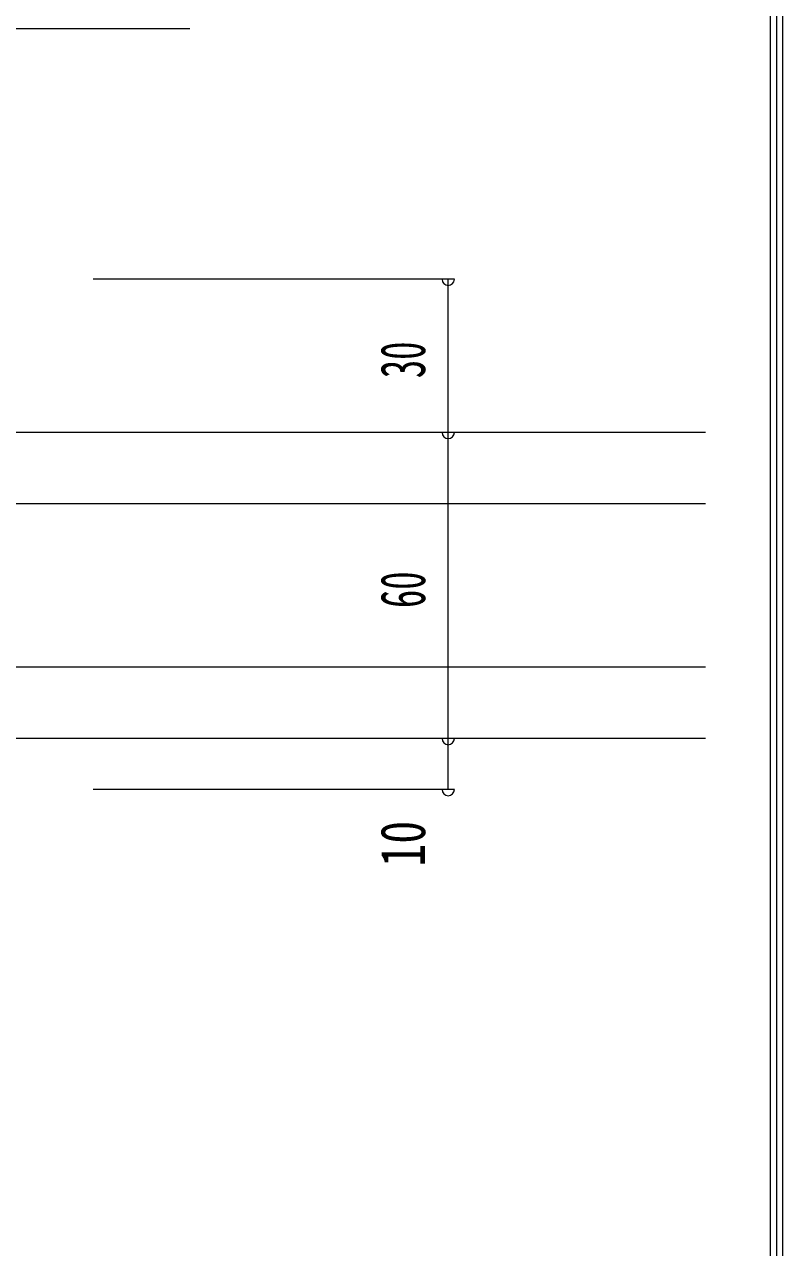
# Model space of a CAD drawing. Units: millimetres, scale not verified. Extents: x -1209 to 1209, y -852 to 852.
# Drawn here: x 1060.8 to 1209.4, y -479.9 to -240.2 of the extents above; entities that cross this region are included whole.
import ezdxf
from ezdxf.enums import TextEntityAlignment as Align

# ---------------------------------------------------------------- set-up
doc = ezdxf.new("R2010")
doc.units = ezdxf.units.MM
doc.header["$LTSCALE"] = 3
for name, color, linetype, lineweight in [('0-1_0-0WAKU', 7, 'Continuous', 18), ('0-2_0-1AL', 5, 'Continuous', 18), ('0-3_0-2SUNPO', 7, 'Continuous', 18)]:
    doc.layers.add(name, color=color, linetype=linetype, lineweight=lineweight)
doc.styles.add('ＭＳ ゴシック', font='')
doc.styles.get('ＭＳ ゴシック').set_extended_font_data('MS Gothic')

msp = doc.modelspace()

# ---------------------------------------------------------------- linework, layer by layer
at = {"layer": '0-1_0-0WAKU'}
for p, q in [((1208.15, 851.186), (1208.15, -851.228)), ((1209.357, 852.393), (1209.357, -852.435)), ((1206.943, 849.979), (1206.943, -850.021))]:
    msp.add_line(p, q, dxfattribs=at)
at = {"layer": '0-2_0-1AL'}
for p, q in [((1194.247, -320.139), (903.427, -320.139)), ((1194.247, -334.139), (903.427, -334.139)), ((1194.247, -366.139), (903.427, -366.139)), ((1194.247, -380.139), (903.427, -380.139))]:
    msp.add_line(p, q, dxfattribs=at)
at = {"layer": '0-3_0-2SUNPO'}
for p, q in [((926.756, -241.015), (1093.165, -241.015)), ((1143.833, -290.139), (1074.201, -290.139)), ((1145.033, -290.139), (1142.633, -290.139)), ((1143.833, -320.139), (1143.833, -290.139)), ((1143.833, -320.139), (1074.201, -320.139)), ((1145.033, -320.139), (1142.633, -320.139)), ((1145.033, -320.139), (1142.633, -320.139)), ((1145.033, -320.139), (1142.633, -320.139)), ((1143.833, -380.139), (1143.833, -320.139)), ((1143.833, -380.139), (1074.201, -380.139)), ((1145.033, -380.139), (1142.633, -380.139)), ((1145.033, -380.139), (1142.633, -380.139)), ((1143.833, -390.139), (1143.833, -380.139)), ((1143.833, -390.139), (1074.201, -390.139)), ((1145.033, -390.139), (1142.633, -390.139))]:
    msp.add_line(p, q, dxfattribs=at)
for centre in [(1143.833, -290.139), (1143.833, -320.139), (1143.833, -320.139), (1143.833, -320.139), (1143.833, -380.139), (1143.833, -380.139), (1143.833, -390.139)]:
    msp.add_arc(centre, 1.2, 180, 0, dxfattribs=at)

# ---------------------------------------------------------------- texts
at = {"layer": '0-3_0-2SUNPO', "style": 'ＭＳ ゴシック'}
for s, width, p in [('30', 0.6, (1141.933, -309.505)), ('60', 0.6, (1141.933, -354.56)), ('10', 0.75, (1141.933, -405.222))]:
    msp.add_text(s, height=8.791, rotation=90, dxfattribs=dict(at, width=width)).set_placement(p, align=Align.BOTTOM_LEFT)

doc.saveas('drawing.dxf')
